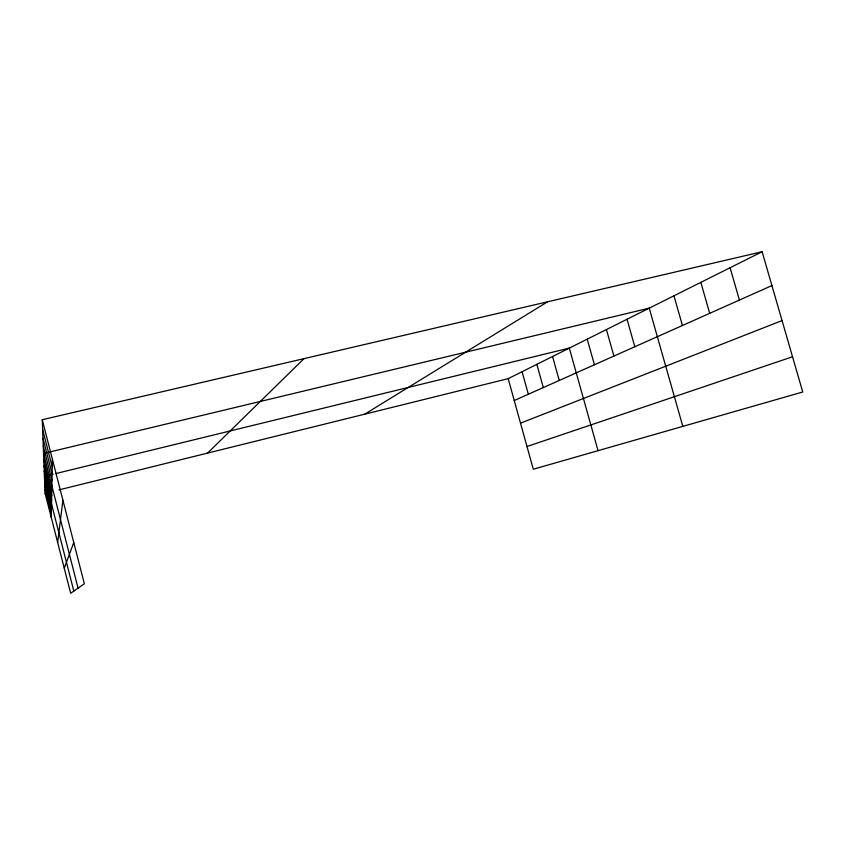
<?xml version="1.0" encoding="UTF-8"?>
<svg xmlns="http://www.w3.org/2000/svg" width="845" height="845" viewBox="0 0 845 845"><rect width="100%" height="100%" fill="white"/><g stroke="black" fill="none" stroke-linecap="round" stroke-linejoin="round"><path stroke-width="1.27" d="M51.26 517.467L52.401 459.268M57.65 542.427L62.91 500.219M64.252 568.199L73.769 542.553M207.585 453.089L304.01 358.639M364.734 414.177L547.571 301.802M508.183 378.655L762.116 251.736L802.75 391.995L533.29 469.239L508.183 378.655L58.949 489.889M514.256 400.541L771.918 285.568M520.52 423.165L782.058 320.582M526.995 446.519L792.547 356.77M762.116 251.736L42.25 419.722L84.352 583.789L70.663 593.264L45.091 493.322L51.387 491.758M53.224 474.193L44.436 476.337L73.821 591.088M55.728 473.58L569.308 348.098L598.049 450.681M730.091 267.738L739.407 300.07M700.822 282.367L709.694 313.326M673.961 295.792L682.433 325.494M682.823 426.376L649.235 308.15L43.549 453.459L78.067 588.141M627.032 319.252L634.817 346.746M606.425 329.55L613.903 356.072M587.222 339.151L594.426 364.765M552.556 356.474L559.253 380.461M536.839 364.332L543.314 387.57M522.083 371.705L528.347 394.256M42.63 429.471L52.253 466.979M42.968 438.249L52.115 473.929M43.275 446.213L51.989 480.224M43.803 459.891L51.777 491.04M44.024 465.817L51.693 495.719M44.236 471.278L51.608 500.039M44.616 481.037L51.45 507.76M44.785 485.421L51.387 511.214M44.943 489.498L51.323 514.447M42.25 419.722L45.091 493.322"/></g></svg>
